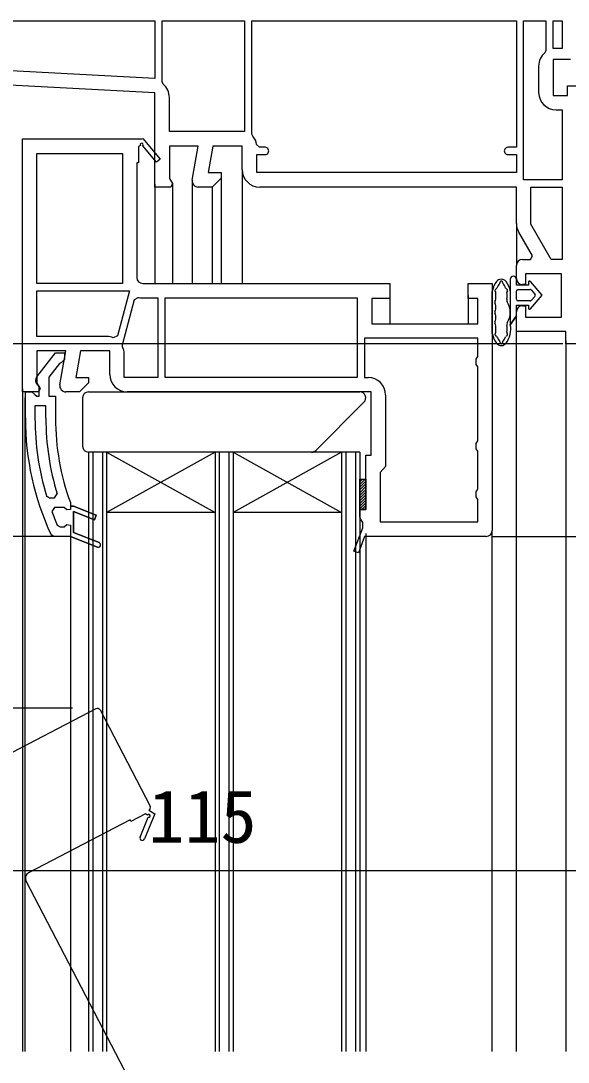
# Model space of a CAD drawing. Units: millimetres, scale not verified. Extents: x -525 to 525, y -783 to 778.
# Drawn here: x -342.2 to -251.4, y 242 to 414.9 of the extents above; entities that cross this region are included whole.
import ezdxf
from ezdxf.enums import TextEntityAlignment as Align

# ---------------------------------------------------------------- set-up
doc = ezdxf.new("R2010")
doc.units = ezdxf.units.MM
doc.header["$LTSCALE"] = 4
for name, color, linetype in [('0-2_YKK_11', 7, 'Continuous'), ('0-4_YKK_12', 2, 'Continuous'), ('0-5_YKK_13', 4, 'Continuous'), ('0-7_YKK_D', 6, 'Continuous')]:
    doc.layers.add(name, color=color, linetype=linetype)
doc.styles.add('ＭＳ ゴシック', font='')
doc.styles.get('ＭＳ ゴシック').set_extended_font_data('MS Gothic')

msp = doc.modelspace()

# ---------------------------------------------------------------- linework, layer by layer
at = {"layer": '0-2_YKK_11'}
for p, q in [((-256.3, 407.4), (-256.3, 403)), ((-260, 372.1), (-260, 374.3)), ((-322, 368.9), (-319.5, 368.9))]:
    msp.add_line(p, q, dxfattribs=at)
for points in [[(-320, 405.345), (-362.6, 407.578), (-362.6, 414.9), (-320, 414.9)], [(-252.4, 414.9), (-252.4, 410.3), (-253.9, 410.3), (-253.9, 414.9)], [(-325.4, 392.9), (-325.4, 371.3), (-339.6, 371.3), (-339.6, 392.9)], [(-252.4, 387.3), (-252.4, 375.3), (-254.228, 375.3), (-257.6, 381.139), (-257.6, 387.3)], [(-286.4, 355.7), (-318.3, 355.7), (-318.3, 368.9), (-286.4, 368.9)]]:
    msp.add_lwpolyline(points, close=True, dxfattribs=at)
for points in [[(-318.623, 404.376), (-318.8, 404.758), (-318.8, 414.9), (-305.1, 414.9)], [(-305.1, 414.9), (-305.1, 396.5), (-317.6, 396.5), (-317.6, 402.165)], [(-303.9, 414.9), (-260, 414.9), (-260, 393.9), (-261.4, 393.9)], [(-303.762, 395.755), (-303.9, 396.1), (-303.9, 414.9)], [(-258.8, 388.5), (-258.8, 414.9), (-255.1, 414.9), (-255.1, 409.992), (-255.278, 409.61)], [(-251, 408.5), (-253.9, 408.5), (-253.9, 402.5), (-251.5, 402.5), (-251.5, 404.1), (-250, 404.1), (-250, 389.3), (-237.091, 389.3), (-236.796, 389.55), (-236.5, 389.8), (-235, 389.8), (-235, 387.3), (-250, 387.3), (-250, 361.3), (-251.8, 361.3), (-251.8, 363.3), (-260, 363.3), (-260, 366.6)], [(-313.785, 388.474), (-312.793, 394.1), (-317.6, 394.1), (-317.6, 388.744), (-317.058, 387.876), (-317.377, 387.3), (-320, 387.3), (-320, 402.942), (-364.052, 405.25)], [(-253.4, 400.1), (-252.4, 400.1), (-252.4, 388.5), (-258.8, 388.5)], [(-342, 353.3), (-342, 395.3), (-322.134, 395.3), (-322, 395.377), (-319.095, 391.959), (-319.705, 391.441), (-322.016, 394.161)], [(-322.394, 394.226), (-322.7, 394.049), (-322.7, 391.3), (-323, 391.3), (-323, 372.3)], [(-301.7, 393.9), (-302.615, 393.9), (-303.113, 394.348)], [(-305.5, 390.2), (-305.5, 394.1), (-310.355, 394.1), (-311.131, 389.7), (-309, 389.7), (-309, 388.8), (-310.5, 387.3), (-312.8, 387.3)], [(-261.4, 392.7), (-260, 392.7), (-260, 389.7), (-303.1, 389.7), (-303.1, 392.7), (-301.7, 392.7)], [(-260, 381.273), (-260, 387.3), (-302.6, 387.3)], [(-259, 375.3), (-257.654, 375.3), (-257.327, 375.867), (-259.611, 379.823)], [(-259, 367.6), (-258.5, 367.6), (-258.5, 365.7), (-252.5, 365.7), (-252.5, 372.9), (-258.5, 372.9), (-258.5, 371.1), (-259, 371.1)], [(-339.6, 370.1), (-324.221, 370.1), (-326.226, 362.616), (-326.899, 362.283)], [(-328, 362.5), (-339.6, 362.5), (-339.6, 370.1)], [(-322, 371.3), (-281, 371.3), (-281, 368.8), (-284, 368.8), (-284, 364.6), (-266.4, 364.6), (-266.4, 368.8), (-268, 368.8), (-268, 371.3), (-264, 371.3), (-264, 330.3)], [(-325.356, 360.791), (-325.383, 361.126), (-323.372, 368.632), (-322.775, 368.989)], [(-319.5, 368.9), (-319.5, 355.7), (-325.1, 355.7), (-325.1, 359.6)], [(-266.4, 362.2), (-285.2, 362.2), (-285.2, 355.7), (-284.6, 355.7)], [(-281.7, 352.8), (-281.7, 340.895), (-282.15, 340.397), (-282.6, 339.9), (-282.6, 331.7), (-266.4, 331.7), (-266.4, 335.434), (-266.65, 335.867), (-266.65, 336.733), (-266.4, 337.166), (-266.4, 343.434), (-266.65, 343.867), (-266.65, 344.733), (-266.4, 345.166), (-266.4, 357.434), (-266.65, 357.867), (-266.65, 358.733), (-266.4, 359.166), (-266.4, 362.2)], [(-335.785, 354.474), (-334.793, 360.1), (-339.6, 360.1), (-339.6, 354.744), (-339.058, 353.876), (-339.377, 353.3), (-342, 353.3)], [(-339.587, 355.817), (-336.475, 359.801), (-335, 359.801), (-335, 358.699), (-335.475, 358.2), (-335.845, 358.008), (-337.6, 355.762), (-337.6, 352.601), (-336.5, 352.601), (-336.5, 348.933)], [(-327.5, 356.2), (-327.5, 360.1), (-332.355, 360.1), (-333.131, 355.7), (-331, 355.7), (-331, 354.8), (-332.5, 353.3), (-334.8, 353.3)], [(-341.5, 348.933), (-341.5, 353.301), (-340.4, 353.301), (-339.904, 352.863), (-339.606, 352.601), (-339.2, 352.601), (-339.2, 354.001), (-339.4, 354.401)], [(-265, 329.3), (-285.189, 329.3), (-286.226, 326.559), (-286.974, 326.841), (-285.5, 330.739), (-285.5, 331.634), (-285.75, 332.067), (-286, 332.5), (-286, 333.8), (-285, 333.8), (-285, 342.8), (-284.1, 342.8), (-284.1, 353.3), (-324.6, 353.3)], [(-338.1, 348.933), (-338.1, 351.001), (-339.9, 351.001), (-339.9, 348.933)], [(-337.991, 336.056), (-337.513, 335.701), (-336.676, 335.701), (-336.198, 336.348)], [(-329.252, 328.272), (-333.5, 329.963), (-333.5, 333.44), (-330.048, 332.066), (-329.752, 332.809), (-333.5, 334.301), (-334, 334.301), (-334, 333.801), (-334.59, 333.726), (-335.074, 334.101), (-335.1, 334.101), (-336.635, 334.101), (-337.104, 333.426)], [(-334.03, 334.918), (-334, 334.747), (-334, 334.301), (-333.5, 334.301), (-329.752, 332.809), (-330.048, 332.066), (-333.5, 333.44), (-333.5, 329.963), (-329.252, 328.272)], [(-336.205, 331.201), (-335.747, 330.901), (-335.074, 330.901), (-334.59, 331.276), (-334, 331.201), (-334, 329.301), (-329.548, 327.529), (-334, 329.301), (-336.782, 329.301), (-337.235, 329.59)]]:
    msp.add_lwpolyline(points, dxfattribs=at)
for centre, radius, start, end in [((-253.4, 407.4), 2.9, 130.36099, 179.99999), ((-320.5, 402.165), 2.9, 359.99999, 49.67978), ((-253.4, 403), 2.9, 180.00001, 269.99999), ((-322.177, 394.351), 0.25, 310.35701, 210), ((-305.5, 394.1), 2.4, 5.9378, 43.60284), ((-301.7, 393.3), 0.6, 269.99999, 90.00001), ((-261.4, 393.3), 0.6, 89.99999, 270.00001), ((-302.6, 390.2), 2.9, 180.00001, 269.99999), ((-312.8, 388.3), 1, 170.00002, 270), ((-257.1, 381.273), 2.9, 179.99998, 209.99999), ((-259, 374.3), 1, 90.00001, 179.99999), ((-322, 372.3), 1, 180.00001, 269.99999), ((-259, 372.1), 1, 180.00001, 269.99999), ((-322, 372.3), 3.4, 256.82613, 269.99998), ((-259, 366.6), 1, 90.00001, 179.99999), ((-328, 359.6), 2.9, 67.68615, 89.99999), ((-328, 359.6), 2.9, 359.99996, 24.25263), ((-324.6, 356.2), 2.9, 180.00001, 269.99999), ((-338.8, 355.201), 1, 141.91328, 233.13011), ((-334.8, 354.3), 1, 169.99999, 269.99998), ((-284.6, 352.8), 2.9, 0.00001, 89.99999), ((-295.5, 348.933), 46, 180.00001, 204.86598), ((-295.5, 348.933), 44.4, 179.99999, 196.86019), ((-295.5, 348.933), 42.6, 179.99999, 197.18277), ((-295.5, 348.933), 41, 179.99999, 199.98888), ((-295.5, 348.933), 44.4, 200.44221, 203.53922), ((-265, 330.3), 1, 270.00001, 359.99999), ((-329.4, 327.901), 0.4, 248.30059, 68.30061), ((-329.4, 327.901), 0.4, 248.30059, 68.30061)]:
    msp.add_arc(centre, radius, start, end, dxfattribs=at)
at = {"layer": '0-4_YKK_12'}
for p, q in [((-309, 389.007), (-309, 371.3)), ((-305.5, 390.2), (-305.5, 371.3)), ((-320, 387.8), (-320, 371.3)), ((-317.1, 387.8), (-317.1, 371.3)), ((-313.8, 388.3), (-313.8, 371.3)), ((-310.5, 387.345), (-310.5, 371.3)), ((-260, 381.273), (-260, 374.3)), ((-281, 369.3), (-281, 364.6)), ((-268, 369.3), (-268, 364.6)), ((-260, 243.8), (-260, 363.8)), ((-251.8, 361.8), (-251.8, 243.8)), ((-342, 353.8), (-342, 243.8)), ((-341.504, 243.8), (-341.504, 352.3)), ((-331.004, 343.299), (-331.004, 243.8)), ((-286.004, 343.299), (-331.004, 343.299)), ((-330.304, 343.299), (-330.304, 243.8)), ((-328.704, 343.299), (-328.704, 243.8)), ((-328.004, 343.299), (-328.004, 243.8)), ((-310.004, 343.299), (-328.004, 333.299)), ((-328.004, 343.299), (-310.004, 333.299)), ((-310.004, 343.299), (-310.004, 243.8)), ((-309.304, 343.299), (-309.304, 243.8)), ((-307.704, 343.299), (-307.704, 243.8)), ((-307.004, 343.299), (-307.004, 243.8)), ((-289.004, 343.299), (-307.004, 333.299)), ((-307.004, 343.299), (-289.004, 333.299)), ((-289.004, 343.299), (-289.004, 243.8)), ((-288.304, 343.299), (-288.304, 243.8)), ((-286.704, 343.299), (-286.704, 243.8)), ((-286.004, 343.299), (-286.004, 243.8)), ((-310.004, 333.299), (-328.004, 333.299)), ((-289.004, 333.299), (-307.004, 333.299)), ((-264, 243.8), (-264, 330.3)), ((-334, 329.301), (-334, 243.801)), ((-285, 329.8), (-285, 243.8)), ((-329.782, 300.708), (-432.232, 247.376)), ((-329.108, 300.495), (-320.796, 284.529)), ((-322.467, 279.381), (-321.122, 282.686)), ((-341.392, 272.117), (-322.691, 236.193))]:
    msp.add_line(p, q, dxfattribs=at)
for points in [[(-321.009, 283.855), (-320.035, 283.234), (-321.726, 279.079)], [(-321.238, 283.052), (-321.536, 283.242), (-323.975, 281.973), (-324.113, 282.239), (-340.967, 273.465)]]:
    msp.add_lwpolyline(points, dxfattribs=at)
for centre, radius, start, end in [((-329.551, 300.264), 0.5, 27.5, 117.5), ((-321.24, 284.298), 0.5, 297.5, 27.5), ((-321.027, 282.918), 0.25, 247.85703, 147.5), ((-322.096, 279.23), 0.4, 157.85703, 337.85703), ((-340.505, 272.578), 1, 117.5, 207.5)]:
    msp.add_arc(centre, radius, start, end, dxfattribs=at)
at = {"layer": '0-5_YKK_13'}
for p, q in [((-261, 372.001), (-261, 364.451)), ((-260, 371), (-260, 372)), ((-260, 371), (-260, 372)), ((-264, 363.009), (-264, 369.991)), ((-258, 371), (-260, 371)), ((-260, 368.7), (-260, 370)), ((-259.7, 370.3), (-257.7, 370.3)), ((-258, 371.498), (-258, 371)), ((-255.7, 369.35), (-257.644, 371.629)), ((-257.472, 370.195), (-256.917, 369.545)), ((-263.4, 368.709), (-263.4, 369.712)), ((-257.7, 368.4), (-259.7, 368.4)), ((-257.644, 367.071), (-255.7, 369.35)), ((-256.917, 369.155), (-257.472, 368.505)), ((-263.4, 367.029), (-263.4, 367.651)), ((-260, 367.7), (-258, 367.7)), ((-260, 365.9), (-260, 367.7)), ((-260, 365.9), (-260, 367.7)), ((-258, 367.7), (-258, 367.202)), ((-263.4, 365.349), (-263.4, 365.971)), ((-263.4, 363.288), (-263.4, 364.291)), ((-331.004, 353.3), (-286.004, 353.3)), ((-332.004, 352.3), (-332.004, 344.3)), ((-293.297, 343.593), (-285.297, 351.593)), ((-294.004, 343.3), (-331.004, 343.3)), ((-286, 338.363), (-285.563, 338.8)), ((-286, 337.914), (-285.114, 338.8)), ((-286, 337.465), (-285, 338.465)), ((-286, 337.016), (-285, 338.016)), ((-286, 336.567), (-285, 337.567)), ((-286, 336.118), (-285, 337.118)), ((-286, 335.669), (-285, 336.669)), ((-286, 335.22), (-285, 336.22)), ((-286, 334.771), (-285, 335.771)), ((-286, 334.322), (-285, 335.322)), ((-286, 333.873), (-285, 334.873)), ((-285.624, 333.8), (-285, 334.424)), ((-285.175, 333.8), (-285, 333.975))]:
    msp.add_line(p, q, dxfattribs=at)
msp.add_lwpolyline([(-261, 364.451), (-260, 365.9), (-261, 364.451)], dxfattribs=at)
msp.add_lwpolyline([(-286, 338.8), (-285, 338.8), (-285, 333.8), (-286, 333.8)], close=True, dxfattribs=at)
for centre, radius, start, end in [((-262.5, 371.001), 1, 37.38277, 142.61723), ((-262.5, 371.501), 0.2, 359.61393, 180.38612), ((-260.5, 372.001), 0.5, 0.11462, 179.88538), ((-260.5, 372), 0.5, 0.00002, 0.11467), ((-257.798, 371.498), 0.202, 40.46381, 180), ((-263.4, 369.991), 0.6, 167.56012, 180), ((-260.275, 369.301), 3.8, 142.61723, 167.56012), ((-263.352, 370.181), 0.2, 107.41595, 215.89399), ((-264, 369.712), 0.6, 0, 35.89399), ((-263.501, 370.658), 0.3, 287.41595, 337.1967), ((-260.275, 369.301), 3.2, 141.12634, 157.1967), ((-263, 371.498), 0.3, 321.12634, 0.38612), ((-262, 371.498), 0.3, 179.61393, 218.87367), ((-264.725, 369.301), 3.2, 22.8033, 38.87367), ((-261.498, 370.658), 0.3, 202.8033, 252.58405), ((-264.725, 369.301), 3.8, 11.41207, 37.38277), ((-261.648, 370.181), 0.2, 319.31808, 72.58405), ((-261.269, 369.855), 0.3, 139.31808, 189.09882), ((-259.7, 370), 0.3, 90, 180), ((-257.7, 370), 0.3, 40.46381, 90), ((-263.4, 368.18), 0.2, 138.59038, 221.40962), ((-264, 368.709), 0.6, 318.59038, 0), ((-261, 368.549), 0.6, 168.58793, 212.63687), ((-264.725, 369.301), 3.2, 348.58793, 9.09882), ((-264.2, 366.5), 3.2, 327.36313, 32.63687), ((-259.7, 368.7), 0.3, 180, 270), ((-257.7, 368.7), 0.3, 270, 319.53619), ((-257.146, 369.35), 0.3, 319.53619, 40.46381), ((-263.4, 366.5), 0.2, 138.59038, 221.40962), ((-264, 367.651), 0.6, 0, 41.40962), ((-264, 367.029), 0.6, 318.59038, 0), ((-257.798, 367.202), 0.202, 180.00003, 319.53622), ((-263.4, 364.82), 0.2, 138.59038, 221.40962), ((-264, 365.971), 0.6, 0, 41.40962), ((-264, 365.349), 0.6, 318.59038, 0), ((-261, 364.451), 0.6, 147.36313, 191.41207), ((-264, 364.291), 0.6, 0, 41.40962), ((-264, 363.288), 0.6, 324.106, 0), ((-264.725, 363.699), 3.8, 322.61723, 11.41207), ((-264.725, 363.699), 3.2, 350.90118, 11.41207), ((-261.269, 363.145), 0.3, 170.90118, 220.68193), ((-263.4, 363.009), 0.6, 180, 192.43989), ((-260.275, 363.699), 3.8, 192.43989, 217.38277), ((-263.352, 362.819), 0.2, 144.106, 252.58405), ((-263.501, 362.342), 0.3, 22.8033, 72.58405), ((-262.5, 361.999), 1, 217.38277, 322.61723), ((-260.275, 363.699), 3.2, 202.8033, 218.87367), ((-263, 361.502), 0.3, 359.61392, 38.87367), ((-262.5, 361.499), 0.2, 179.61392, 0.38608), ((-262, 361.502), 0.3, 141.12633, 180.38608), ((-264.725, 363.699), 3.2, 321.12633, 337.1967), ((-261.498, 362.342), 0.3, 107.41595, 157.1967), ((-261.648, 362.819), 0.2, 287.41595, 40.68193), ((-331.004, 352.3), 1, 90, 180), ((-286.004, 352.3), 1, 315, 90), ((-331.004, 344.3), 1, 180, 270), ((-294.004, 344.3), 1, 270, 315)]:
    msp.add_arc(centre, radius, start, end, dxfattribs=at)
at = {"layer": '0-7_YKK_D'}
for p, q in [((-252.3, 361.3), (-446, 361.3)), ((-336.051, 329.3), (-386, 329.3)), ((-264, 329.3), (-78, 329.3)), ((-333.686, 300.8), (-446, 300.8)), ((-250, 273.8), (-365, 273.8))]:
    msp.add_line(p, q, dxfattribs=at)

# ---------------------------------------------------------------- texts
at = {"layer": '0-7_YKK_D', "style": 'ＭＳ ゴシック'}
msp.add_text('115', height=8.798, dxfattribs=at).set_placement((-321.068, 275.8), align=Align.BOTTOM_LEFT)

doc.saveas('drawing.dxf')
